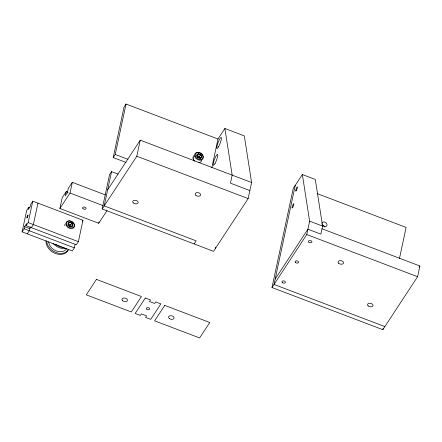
<?xml version="1.0" encoding="UTF-8"?>
<svg xmlns="http://www.w3.org/2000/svg" width="442" height="442" viewBox="0 0 442 442"><rect width="100%" height="100%" fill="white"/><g stroke="black" fill="none" stroke-linecap="round" stroke-linejoin="round"><path stroke-width="0.66" d="M75.035 244.509L74.322 247.857L72.295 250.945L22.1 231.862L26.691 210.442L28.719 207.348L29.874 207.79M22.1 231.862L24.128 228.768L24.586 226.63L26.614 223.536L26.155 225.68L76.35 244.769L78.378 241.675L82.969 220.26L32.774 201.171L30.747 204.259L30.288 206.403L28.26 209.491L28.719 207.348M26.155 225.68L28.183 222.591L32.774 201.171M30.05 227.282L29.31 230.741L27.277 233.829M37.957 203.138L33.365 224.558L31.338 227.647M106.992 210.674L98.726 223.265L59.88 208.491L62.178 197.784L66.234 191.601L68.145 192.331M66.234 191.601L65.317 195.889L67.344 192.795L68.261 188.513L72.317 182.331L105.434 194.928M59.88 208.491L70.024 193.043L72.317 182.331M98.726 223.265L99.014 221.928M211.806 167.827L217.983 139.009L224.884 128.489L244.31 135.876L251.597 182.524L248.15 198.585L213.547 251.327L102.185 208.978L109.533 174.706L111.561 171.612L117.986 174.054M126.053 162.452L113.207 157.567L124.02 107.141L126.047 104.047L217.983 139.009M111.561 171.612L104.213 205.884L196.149 240.846L194.121 243.94M113.207 157.567L115.235 154.479L126.047 104.047M102.185 208.978L136.793 156.236L140.241 140.175L251.597 182.524M215.414 248.476L215.702 247.139M322.008 228.768L419.9 265.996L417.602 276.703L382.838 329.682L271.996 287.532L293.256 188.375L302.345 174.518L315.295 179.441L322.583 226.089L320.859 234.122L307.914 229.199L275.173 279.084M295.284 185.281L274.023 284.444L384.866 326.594M271.996 287.532L306.765 234.553L309.632 221.166L302.345 174.518M382.838 329.682L383.126 328.34M399.491 258.366L406.121 227.437L317.196 193.613M30.78 227.05L29.769 228.597L24.586 226.63M71.853 226.702L72.753 225.332L71.935 223.199L69.582 222.304L68.383 224.127L70.737 225.022L71.35 226.624M69.261 226.16L70.394 224.437M70.737 225.022L71.935 223.199M82.295 221.287L82.969 220.26M107.66 189.822L140.241 140.175M200.618 158.23L201.519 156.86L200.701 154.728L198.347 153.833L197.149 155.656L199.508 156.551L200.32 158.689M198.033 157.695L199.165 155.965M199.508 156.551L200.701 154.728M419.149 267.139L419.9 265.996M69.582 222.304C65.725 223.84 70.864 228.718 72.753 225.332M198.347 153.833C194.497 155.369 199.635 160.247 201.519 156.86M249.874 190.557L230.453 183.17L232.172 175.137L224.884 128.489M309.632 221.166L322.583 226.089M136.793 156.236L248.15 198.585M115.235 154.479L128.081 159.363M306.765 234.553L417.602 276.703M70.024 193.043L103.135 205.635M28.183 222.591L78.378 241.675M24.128 228.768L74.322 247.857M321.903 223.32A2.774 2.094 33.3 0 1 325.748 222.635A2.774 2.094 33.3 0 1 326.119 226.387A2.774 2.094 33.3 0 1 322.019 224.503M322.201 225.088A2.774 2.094 33.3 0 1 324.859 227.16M201.701 160.352A4.718 3.564 33.3 0 1 198.867 162.634M194.535 160.982A4.718 3.564 33.3 0 1 193.999 155.485M194.668 161.021A4.16 3.144 33.3 0 1 193.519 159.33M193.298 158.424A4.16 3.144 33.3 0 1 193.347 157.556M68.366 249.774A12.205 9.216 33.3 0 1 56.057 252.531A12.205 9.216 33.3 0 1 46.697 241.536M66.654 248.691A10.183 7.691 33.3 0 1 56.388 250.99A10.183 7.691 33.3 0 1 48.581 241.818M68.267 249.664A12.205 9.216 33.3 0 1 55.051 253.36A12.205 9.216 33.3 0 1 46.09 240.575M64.04 247.603A12.205 9.216 33.3 0 1 55.499 244.15M66.493 248.343A12.205 9.216 33.3 0 1 53.04 243.387M64.267 225.525A4.718 3.564 33.3 0 1 64.615 224.652M96.428 279.399L86.289 294.853L131.302 311.969L141.44 296.516L96.428 279.399M145.324 297.996L135.186 313.444L140.368 315.417L141.379 313.87L146.562 315.842L145.545 317.384L150.722 319.356L160.866 303.903L155.683 301.936L154.672 303.477L149.49 301.51L150.507 299.963L145.324 297.996M164.75 305.383L154.612 320.831L199.624 337.953L209.762 322.5L164.75 305.383M218.713 146.484A5.917 1.088 -69.2 0 0 221.282 137.501A5.917 1.088 -69.2 0 0 217.287 144.948A5.917 1.088 -69.2 0 0 218.713 146.484M215.094 163.347A5.917 1.088 -69.2 0 0 217.663 154.368A5.917 1.088 -69.2 0 0 213.668 161.811A5.917 1.088 -69.2 0 0 215.094 163.347M133.307 202.895A2.774 1.746 12.1 0 0 137.992 203.027A2.774 1.746 12.1 0 0 135.037 200.259A2.774 1.746 12.1 0 0 133.307 202.895M195.767 195.242A2.774 1.746 12.1 0 0 200.453 195.381A2.774 1.746 12.1 0 0 197.497 192.607A2.774 1.746 12.1 0 0 195.767 195.242M122.578 300.643A2.774 1.746 12.1 0 0 127.268 300.781A2.774 1.746 12.1 0 0 124.307 298.007A2.774 1.746 12.1 0 0 122.578 300.643M146.744 309.173A1.663 1.05 12.1 0 0 149.556 309.256A1.663 1.05 12.1 0 0 147.777 307.593A1.663 1.05 12.1 0 0 146.744 309.173M169.192 318.373A2.774 1.746 12.1 0 0 173.883 318.511A2.774 1.746 12.1 0 0 170.921 315.737A2.774 1.746 12.1 0 0 169.192 318.373M295.51 262.487A1.762 1.111 12.1 0 0 298.488 262.576A1.762 1.111 12.1 0 0 296.61 260.813A1.762 1.111 12.1 0 0 295.51 262.487M308.836 242.177A1.762 1.111 12.1 0 0 311.814 242.266A1.762 1.111 12.1 0 0 309.936 240.509A1.762 1.111 12.1 0 0 308.836 242.177M338.671 263.266A2.774 1.746 12.1 0 0 343.362 263.404A2.774 1.746 12.1 0 0 340.401 260.631A2.774 1.746 12.1 0 0 338.671 263.266M368.147 305.875A2.774 1.746 12.1 0 0 372.838 306.013A2.774 1.746 12.1 0 0 369.877 303.245A2.774 1.746 12.1 0 0 368.147 305.875M282.344 282.554A1.762 1.111 12.1 0 0 285.322 282.642A1.762 1.111 12.1 0 0 283.438 280.88A1.762 1.111 12.1 0 0 282.344 282.554M292.786 207.254A2.332 0.431 -69.2 0 0 293.797 203.718A2.332 0.431 -69.2 0 0 292.228 206.646A2.332 0.431 -69.2 0 0 292.786 207.254M296.411 190.342A2.249 0.414 -69.2 0 0 297.383 186.922A2.249 0.414 -69.2 0 0 295.864 189.756A2.249 0.414 -69.2 0 0 296.411 190.342M194.828 156.634A4.718 3.564 33.3 0 0 202.331 159.49A4.718 3.564 33.3 0 0 199.734 152.689A4.718 3.564 33.3 0 0 194.828 156.634M195.513 156.286A4.16 3.144 33.3 0 0 202.138 158.805A4.16 3.144 33.3 0 0 199.845 152.805A4.16 3.144 33.3 0 0 195.513 156.286M197.093 156.534A2.564 1.934 33.3 0 0 201.237 157.474A2.564 1.934 33.3 0 0 199.165 153.893A2.564 1.934 33.3 0 0 197.093 156.534M27.332 217.503A1.663 0.304 -69.2 0 0 28.056 214.972A1.663 0.304 -69.2 0 0 26.929 217.066A1.663 0.304 -69.2 0 0 27.332 217.503M66.062 225.105A4.718 3.564 33.3 0 0 73.565 227.962A4.718 3.564 33.3 0 0 70.963 221.155A4.718 3.564 33.3 0 0 66.062 225.105M66.748 224.757A4.16 3.144 33.3 0 0 73.366 227.276A4.16 3.144 33.3 0 0 71.074 221.276A4.16 3.144 33.3 0 0 66.748 224.757M68.322 225A2.564 1.934 33.3 0 0 72.466 225.945A2.564 1.934 33.3 0 0 70.4 222.365A2.564 1.934 33.3 0 0 68.322 225M83.019 208.685A1.762 1.111 12.1 0 0 85.991 208.768A1.762 1.111 12.1 0 0 84.113 207.011A1.762 1.111 12.1 0 0 83.019 208.685"/></g></svg>
